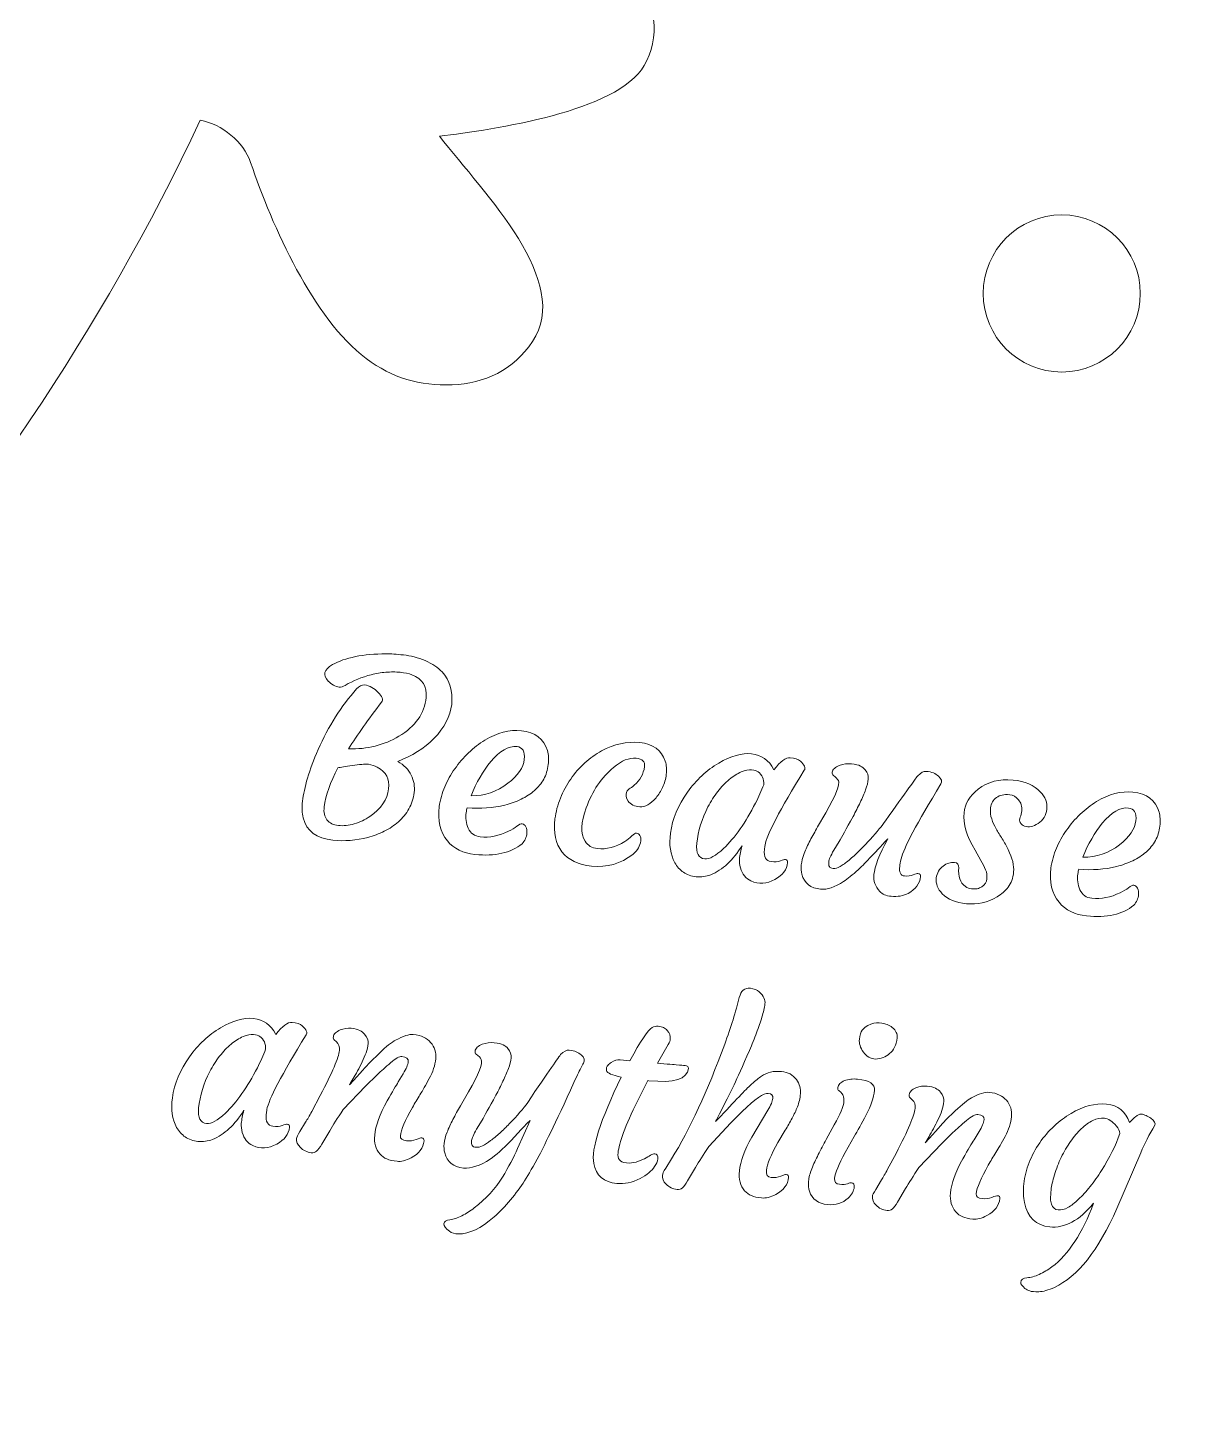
# Model space of a CAD drawing. Header units: inches. Extents: x -160 to 752, y 28 to 782.
# Drawn here: x -26.9 to 57.8, y 352.3 to 451.7 of the extents above; entities that cross this region are included whole.
import ezdxf

# ---------------------------------------------------------------- set-up
doc = ezdxf.new("R2010")
doc.units = ezdxf.units.IN
doc.header["$MEASUREMENT"] = 0
doc.layers.add('_U+0421_U+043B_U+043E_U+0439 1', color=7, linetype='Continuous')

# ---------------------------------------------------------------- blocks, each defined once
blk = doc.blocks.new('block 2')
at = {"layer": '_U+0421_U+043B_U+043E_U+0439 1', "color": 12, "lineweight": 9, "true_color": 0xe30513}
for points, knots in [([(305.09, 27.814), (184.245, 132.086), (55.294, 227.605), (-54.648, 344.614), (-130.379, 432.044), (-160.472, 554.527), (-106.382, 659.789), (-61.653, 746.823), (0.67, 769.936), (55.395, 761.155), (152.473, 745.576), (244.359, 626.028), (305.003, 559.166), (383.274, 640.557), (469.584, 781.891), (597.356, 753.442), (657.303, 740.096), (700.304, 699.787), (723.454, 645.646), (746.596, 591.535), (751.522, 539.494), (735.492, 482.616), (690.017, 321.273), (429.513, 136.472), (305.09, 27.814), (305.09, 27.814), (305.09, 27.814), (305.09, 27.814)], [0, 0, 0, 0, 1, 1, 1, 2, 2, 2, 3, 3, 3, 4, 4, 4, 5, 5, 5, 6, 6, 6, 7, 7, 7, 8, 8, 8, 9, 9, 9, 9]), ([(-74.601, 369.929), (-51.73, 392.098), (-28.858, 414.268), (-14.439, 445.058), (-12.864, 444.768), (-11.312, 443.51), (-10.804, 442.016), (-9.23, 437.381), (-6.3, 430.753), (-2.459, 427.863), (-0.585, 426.454), (1.409, 425.888), (3.743, 425.966), (6.077, 426.045), (8.186, 427.057), (9.54, 429.082), (12.428, 433.399), (6.173, 439.654), (2.832, 443.901), (6.792, 444.41), (15.639, 445.647), (17.609, 449.014), (18.72, 450.912), (18.761, 453.549), (16.184, 456.452), (13.067, 459.965), (8.107, 460.611), (3.786, 459.066), (0.627, 457.791), (-2.673, 456.599), (-6.115, 454.709), (-6.704, 454.386), (-8.795, 453.595), (-10.413, 454.695), (-7.37, 462.475), (-4.973, 470.266), (-3.107, 479.245), (7.315, 529.363), (-2.378, 600), (-9.702, 648.155), (-12.615, 667.307), (-15.06, 683.433), (-17.373, 696.886), (-15.871, 697.444), (-14.098, 697.023), (-12.896, 696), (-9.168, 692.827), (-3.255, 688.637), (1.523, 688.123), (3.854, 687.874), (5.857, 688.41), (7.821, 689.674), (9.785, 690.938), (11.078, 692.887), (11.202, 695.32), (11.469, 700.507), (2.892, 702.672), (-2.153, 704.607), (0.987, 707.073), (7.949, 712.67), (7.915, 716.57), (7.897, 718.769), (6.579, 721.055), (2.88, 722.227), (-1.597, 723.646), (-6.188, 721.659), (-9.107, 718.117), (-11.165, 715.403), (-13.388, 712.689), (-15.375, 709.302), (-15.715, 708.722), (-17.397, 707.016), (-19.35, 707.132), (-22.066, 722.419), (-24.502, 735.037), (-26.938, 747.654)], [0, 0, 0, 0, 1, 1, 1, 2, 2, 2, 3, 3, 3, 4, 4, 4, 5, 5, 5, 6, 6, 6, 7, 7, 7, 8, 8, 8, 9, 9, 9, 10, 10, 10, 11, 11, 11, 12, 12, 12, 13, 13, 13, 14, 14, 14, 15, 15, 15, 16, 16, 16, 17, 17, 17, 18, 18, 18, 19, 19, 19, 20, 20, 20, 21, 21, 21, 22, 22, 22, 23, 23, 23, 24, 24, 24, 25, 25, 25, 25]), ([(-133.176, 526.041), (-108.388, 533.444), (-83.6, 540.847), (-55.475, 535.104), (-54.607, 536.857), (-55.835, 539.063), (-56.236, 539.602), (-58.58, 542.752), (-60.213, 545.858), (-61.908, 548.812), (-64.031, 552.881), (-64.071, 557.883), (-61.019, 561.452), (-58.497, 564.402), (-55.878, 564.723), (-53.846, 563.882), (-50.241, 562.393), (-47.803, 553.798), (-46.756, 549.946), (-43.007, 553.837), (-37.669, 560.89), (-32.996, 558.622), (-30.805, 557.558), (-29.513, 555.608), (-29.116, 553.306), (-28.718, 551.005), (-29.006, 548.952), (-30.144, 546.902), (-32.481, 542.702), (-38.645, 538.891), (-43.021, 536.697), (-44.431, 535.989), (-45.612, 534.196), (-45.684, 532.597), (-43.528, 531.932), (-41.351, 531.185), (-39.153, 530.353), (-4.072, 517.062), (36.62, 481.677), (67.416, 458.647), (98.212, 435.616), (119.112, 424.939), (144.764, 406.584), (170.419, 388.229), (200.826, 362.194), (232.923, 357.148), (265.021, 352.103), (298.808, 368.046), (336.183, 364.286), (362.156, 361.674), (390.05, 349.49), (418.014, 335.275), (417.559, 333.74), (416.157, 332.575), (414.617, 332.229), (409.841, 331.154), (402.94, 328.943), (399.66, 325.429), (398.06, 323.715), (397.286, 321.791), (397.117, 319.463), (396.948, 317.133), (397.731, 314.929), (399.601, 313.368), (403.589, 310.039), (410.47, 315.598), (415.047, 318.47), (415.135, 314.478), (415.428, 305.55), (418.567, 303.235), (420.337, 301.928), (422.955, 301.61), (426.115, 303.864), (429.937, 306.591), (431.105, 311.456), (430.027, 315.916), (429.093, 319.192), (428.258, 322.599), (426.741, 326.222), (426.482, 326.842), (425.918, 329.005), (427.183, 330.498), (436.293, 325.751), (445.601, 320.785), (454.679, 316.031), (470.916, 307.527), (487.227, 299.462), (503.256, 291.591), (502.801, 290.057), (501.399, 288.892), (499.859, 288.545), (495.083, 287.47), (488.182, 285.259), (484.902, 281.746), (483.302, 280.032), (482.528, 278.108), (482.359, 275.779), (482.19, 273.449), (482.973, 271.245), (484.844, 269.684), (488.831, 266.356), (495.712, 271.914), (500.289, 274.786), (500.377, 270.795), (500.67, 261.866), (503.809, 259.551), (505.579, 258.245), (508.197, 257.926), (511.356, 260.181), (515.179, 262.908), (516.347, 267.773), (515.268, 272.233), (514.334, 275.509), (513.5, 278.916), (511.983, 282.539), (511.724, 283.159), (511.298, 285.408), (512.563, 286.901), (532.968, 276.975), (553.263, 267.381), (573.558, 257.788)], [0, 0, 0, 0, 1, 1, 1, 2, 2, 2, 3, 3, 3, 4, 4, 4, 5, 5, 5, 6, 6, 6, 7, 7, 7, 8, 8, 8, 9, 9, 9, 10, 10, 10, 11, 11, 11, 12, 12, 12, 13, 13, 13, 14, 14, 14, 15, 15, 15, 16, 16, 16, 17, 17, 17, 18, 18, 18, 19, 19, 19, 20, 20, 20, 21, 21, 21, 22, 22, 22, 23, 23, 23, 24, 24, 24, 25, 25, 25, 26, 26, 26, 27, 27, 27, 28, 28, 28, 29, 29, 29, 30, 30, 30, 31, 31, 31, 32, 32, 32, 33, 33, 33, 34, 34, 34, 35, 35, 35, 36, 36, 36, 37, 37, 37, 38, 38, 38, 39, 39, 39, 40, 40, 40, 40]), ([(47.746, 438.23), (50.878, 438.23), (53.416, 435.692), (53.416, 432.561), (53.416, 429.43), (50.878, 426.892), (47.746, 426.892), (44.615, 426.892), (42.077, 429.43), (42.077, 432.561), (42.077, 435.692), (44.615, 438.23), (47.746, 438.23), (47.746, 438.23), (47.746, 438.23), (47.746, 438.23)], [0, 0, 0, 0, 1, 1, 1, 2, 2, 2, 3, 3, 3, 4, 4, 4, 5, 5, 5, 5])]:
    blk.add_open_spline(points, degree=3, knots=knots, dxfattribs=at)
at = {"layer": '_U+0421_U+043B_U+043E_U+0439 1', "lineweight": 0}
for points, knots in [([(-7.01, 394.726), (-7.1, 395.065), (-7.117, 395.466), (-7.059, 395.932), (-7, 396.396), (-6.877, 396.95), (-6.692, 397.594), (-6.507, 398.235), (-6.253, 398.921), (-5.932, 399.646), (-5.188, 401.327), (-4.26, 402.788), (-3.149, 404.023), (-2.958, 404.234), (-2.77, 404.33), (-2.584, 404.312), (-2.398, 404.293), (-2.223, 404.233), (-2.051, 404.134), (-1.882, 404.035), (-1.736, 403.924), (-1.613, 403.796), (-1.299, 403.483), (-1.211, 403.241), (-1.345, 403.079), (-2.306, 401.837), (-3.1, 400.712), (-3.734, 399.701), (-2.397, 399.661), (-1.183, 399.963), (-0.095, 400.61), (1.093, 401.314), (1.747, 402.248), (1.865, 403.414), (1.943, 404.202), (1.601, 404.746), (0.838, 405.043), (0.604, 405.13), (0.323, 405.191), (-0.009, 405.225), (-0.339, 405.258), (-0.685, 405.259), (-1.045, 405.226), (-1.409, 405.196), (-1.757, 405.137), (-2.097, 405.053), (-2.773, 404.878), (-3.398, 404.621), (-3.974, 404.281), (-4.138, 404.186), (-4.284, 404.146), (-4.413, 404.159), (-4.542, 404.172), (-4.679, 404.219), (-4.826, 404.301), (-4.972, 404.385), (-5.095, 404.482), (-5.205, 404.593), (-5.622, 405.025), (-5.516, 405.42), (-4.89, 405.775), (-3.981, 406.289), (-2.69, 406.548), (-1.015, 406.558), (-0.703, 406.557), (-0.284, 406.53), (0.231, 406.478), (0.75, 406.426), (1.271, 406.286), (1.797, 406.064), (2.319, 405.839), (2.731, 405.567), (3.032, 405.246), (3.581, 404.649), (3.805, 403.87), (3.709, 402.908), (3.621, 402.042), (3.194, 401.222), (2.427, 400.448), (1.722, 399.732), (0.849, 399.181), (-0.189, 398.794), (0.263, 398.537), (0.59, 398.204), (0.789, 397.803), (0.988, 397.404), (1.061, 396.985), (1.005, 396.549), (0.95, 396.115), (0.823, 395.723), (0.624, 395.373), (0.429, 395.024), (0.177, 394.712), (-0.123, 394.446), (-0.426, 394.176), (-0.769, 393.948), (-1.152, 393.759), (-1.534, 393.57), (-1.931, 393.423), (-2.343, 393.315), (-3.19, 393.095), (-4.029, 393.025), (-4.865, 393.108), (-6.044, 393.227), (-6.759, 393.765), (-7.01, 394.726), (-7.01, 394.726), (-7.01, 394.726), (-7.01, 394.726)], [0, 0, 0, 0, 1, 1, 1, 2, 2, 2, 3, 3, 3, 4, 4, 4, 5, 5, 5, 6, 6, 6, 7, 7, 7, 8, 8, 8, 9, 9, 9, 10, 10, 10, 11, 11, 11, 12, 12, 12, 13, 13, 13, 14, 14, 14, 15, 15, 15, 16, 16, 16, 17, 17, 17, 18, 18, 18, 19, 19, 19, 20, 20, 20, 21, 21, 21, 22, 22, 22, 23, 23, 23, 24, 24, 24, 25, 25, 25, 26, 26, 26, 27, 27, 27, 28, 28, 28, 29, 29, 29, 30, 30, 30, 31, 31, 31, 32, 32, 32, 33, 33, 33, 34, 34, 34, 35, 35, 35, 36, 36, 36, 36]), ([(2.81, 395.529), (2.885, 396.036), (3.018, 396.516), (3.212, 396.966), (3.406, 397.416), (3.646, 397.849), (3.935, 398.259), (4.228, 398.672), (4.557, 399.056), (4.925, 399.41), (5.294, 399.766), (5.689, 400.072), (6.104, 400.327), (7.004, 400.87), (7.88, 401.096), (8.738, 401.01), (9.739, 400.91), (10.363, 400.432), (10.616, 399.571), (10.704, 399.278), (10.725, 398.943), (10.68, 398.56), (10.636, 398.176), (10.528, 397.83), (10.355, 397.517), (10.181, 397.208), (9.957, 396.931), (9.681, 396.689), (9.406, 396.447), (9.088, 396.24), (8.722, 396.062), (8.359, 395.886), (7.97, 395.747), (7.551, 395.641), (6.688, 395.43), (5.785, 395.367), (4.834, 395.45), (4.802, 395.372), (4.774, 395.25), (4.752, 395.086), (4.733, 394.924), (4.729, 394.74), (4.751, 394.532), (4.773, 394.327), (4.824, 394.14), (4.906, 393.971), (5.084, 393.599), (5.369, 393.392), (5.768, 393.352), (6.448, 393.283), (7.128, 393.418), (7.812, 393.752), (8.054, 393.861), (8.253, 393.983), (8.412, 394.113), (8.57, 394.242), (8.703, 394.302), (8.808, 394.291), (8.913, 394.28), (8.999, 394.208), (9.065, 394.074), (9.13, 393.941), (9.157, 393.793), (9.142, 393.634), (9.11, 393.325), (8.993, 393.064), (8.797, 392.854), (7.985, 392.191), (6.848, 391.933), (5.392, 392.079), (4.531, 392.165), (3.865, 392.492), (3.398, 393.06), (2.869, 393.703), (2.676, 394.528), (2.81, 395.529), (2.81, 395.529), (2.81, 395.529), (2.81, 395.529)], [0, 0, 0, 0, 1, 1, 1, 2, 2, 2, 3, 3, 3, 4, 4, 4, 5, 5, 5, 6, 6, 6, 7, 7, 7, 8, 8, 8, 9, 9, 9, 10, 10, 10, 11, 11, 11, 12, 12, 12, 13, 13, 13, 14, 14, 14, 15, 15, 15, 16, 16, 16, 17, 17, 17, 18, 18, 18, 19, 19, 19, 20, 20, 20, 21, 21, 21, 22, 22, 22, 23, 23, 23, 24, 24, 24, 25, 25, 25, 26, 26, 26, 26]), ([(11.166, 394.648), (11.229, 395.156), (11.36, 395.654), (11.562, 396.146), (11.763, 396.638), (12.008, 397.097), (12.302, 397.522), (12.596, 397.947), (12.935, 398.333), (13.315, 398.68), (13.694, 399.026), (14.101, 399.315), (14.531, 399.551), (15.435, 400.047), (16.35, 400.246), (17.28, 400.153), (18.239, 400.056), (18.854, 399.607), (19.125, 398.805), (19.22, 398.52), (19.246, 398.202), (19.202, 397.853), (19.158, 397.506), (19.069, 397.194), (18.932, 396.914), (18.798, 396.633), (18.64, 396.389), (18.461, 396.177), (18.05, 395.698), (17.664, 395.476), (17.302, 395.512), (16.9, 395.552), (16.611, 395.693), (16.439, 395.935), (16.291, 396.146), (16.259, 396.377), (16.35, 396.628), (16.377, 396.701), (16.434, 396.765), (16.528, 396.819), (16.623, 396.87), (16.744, 396.958), (16.893, 397.079), (17.313, 397.44), (17.557, 397.884), (17.63, 398.416), (17.678, 398.777), (17.474, 398.98), (17.016, 399.026), (16.524, 399.075), (15.981, 398.854), (15.389, 398.356), (14.523, 397.632), (13.866, 396.663), (13.419, 395.442), (13.028, 394.379), (13.002, 393.579), (13.339, 393.037), (13.536, 392.72), (13.831, 392.542), (14.223, 392.503), (14.886, 392.436), (15.548, 392.606), (16.209, 393.015), (16.41, 393.143), (16.577, 393.275), (16.71, 393.416), (16.842, 393.557), (16.96, 393.621), (17.059, 393.611), (17.159, 393.601), (17.238, 393.545), (17.294, 393.442), (17.353, 393.339), (17.373, 393.21), (17.358, 393.057), (17.323, 392.712), (17.134, 392.389), (16.791, 392.088), (15.918, 391.406), (14.924, 391.122), (13.805, 391.234), (12.848, 391.33), (12.139, 391.677), (11.672, 392.272), (11.211, 392.863), (11.042, 393.655), (11.166, 394.648), (11.166, 394.648), (11.166, 394.648), (11.166, 394.648)], [0, 0, 0, 0, 1, 1, 1, 2, 2, 2, 3, 3, 3, 4, 4, 4, 5, 5, 5, 6, 6, 6, 7, 7, 7, 8, 8, 8, 9, 9, 9, 10, 10, 10, 11, 11, 11, 12, 12, 12, 13, 13, 13, 14, 14, 14, 15, 15, 15, 16, 16, 16, 17, 17, 17, 18, 18, 18, 19, 19, 19, 20, 20, 20, 21, 21, 21, 22, 22, 22, 23, 23, 23, 24, 24, 24, 25, 25, 25, 26, 26, 26, 27, 27, 27, 28, 28, 28, 29, 29, 29, 30, 30, 30, 30]), ([(8.426, 399.864), (7.811, 399.926), (7.179, 399.562), (6.524, 398.777), (5.972, 398.1), (5.499, 397.276), (5.108, 396.31), (6.096, 396.313), (6.982, 396.612), (7.769, 397.214), (8.495, 397.78), (8.886, 398.352), (8.944, 398.934), (9.002, 399.512), (8.83, 399.823), (8.426, 399.864), (8.426, 399.864), (8.426, 399.864), (8.426, 399.864)], [0, 0, 0, 0, 1, 1, 1, 2, 2, 2, 3, 3, 3, 4, 4, 4, 5, 5, 5, 6, 6, 6, 6]), ([(26.281, 392.428), (26.227, 391.891), (26.389, 391.603), (26.769, 391.564), (27.034, 391.538), (27.256, 391.555), (27.435, 391.622), (27.618, 391.685), (27.739, 391.715), (27.795, 391.71), (27.918, 391.697), (27.974, 391.625), (27.962, 391.496), (27.911, 390.992), (27.604, 390.587), (27.04, 390.278), (26.444, 389.953), (25.868, 389.917), (25.309, 390.167), (24.942, 390.34), (24.689, 390.659), (24.551, 391.121), (24.487, 391.357), (24.464, 391.572), (24.482, 391.757), (24.513, 392.063), (24.575, 392.381), (24.669, 392.714), (24.012, 391.657), (23.257, 390.957), (22.409, 390.618), (22.069, 390.486), (21.719, 390.44), (21.355, 390.476), (20.993, 390.512), (20.686, 390.619), (20.434, 390.793), (20.182, 390.969), (19.978, 391.199), (19.816, 391.481), (19.491, 392.071), (19.389, 392.778), (19.505, 393.605), (19.645, 394.644), (20.057, 395.635), (20.736, 396.578), (21.364, 397.46), (22.112, 398.157), (22.986, 398.666), (23.859, 399.189), (24.651, 399.413), (25.358, 399.342), (26.069, 399.27), (26.605, 398.889), (26.975, 398.195), (27.442, 398.806), (27.834, 399.093), (28.143, 399.062), (28.476, 399.029), (28.722, 398.944), (28.88, 398.804), (29.18, 398.537), (29.273, 398.319), (29.16, 398.155), (27.389, 395.293), (26.446, 393.495), (26.33, 392.762), (26.31, 392.658), (26.293, 392.545), (26.281, 392.428), (26.281, 392.428), (26.281, 392.428), (26.281, 392.428)], [0, 0, 0, 0, 1, 1, 1, 2, 2, 2, 3, 3, 3, 4, 4, 4, 5, 5, 5, 6, 6, 6, 7, 7, 7, 8, 8, 8, 9, 9, 9, 10, 10, 10, 11, 11, 11, 12, 12, 12, 13, 13, 13, 14, 14, 14, 15, 15, 15, 16, 16, 16, 17, 17, 17, 18, 18, 18, 19, 19, 19, 20, 20, 20, 21, 21, 21, 22, 22, 22, 23, 23, 23, 24, 24, 24, 24]), ([(-4.501, 398.34), (-5.055, 397.278), (-5.388, 396.34), (-5.492, 395.521), (-5.544, 395.123), (-5.479, 394.808), (-5.291, 394.574), (-5.105, 394.341), (-4.831, 394.204), (-4.468, 394.168), (-4.106, 394.131), (-3.724, 394.172), (-3.32, 394.292), (-2.918, 394.412), (-2.543, 394.589), (-2.192, 394.826), (-1.392, 395.372), (-0.942, 396.036), (-0.839, 396.819), (-0.749, 397.53), (-1.024, 398.048), (-1.661, 398.373), (-1.85, 398.47), (-2.059, 398.54), (-2.284, 398.587), (-2.561, 398.602), (-2.954, 398.572), (-3.462, 398.493), (-3.97, 398.414), (-4.317, 398.364), (-4.501, 398.34), (-4.501, 398.34), (-4.501, 398.34), (-4.501, 398.34)], [0, 0, 0, 0, 1, 1, 1, 2, 2, 2, 3, 3, 3, 4, 4, 4, 5, 5, 5, 6, 6, 6, 7, 7, 7, 8, 8, 8, 9, 9, 9, 10, 10, 10, 11, 11, 11, 11]), ([(21.403, 392.884), (21.333, 392.18), (21.523, 391.806), (21.972, 391.761), (22.317, 391.727), (22.772, 391.978), (23.334, 392.512), (24.158, 393.298), (24.928, 394.393), (25.641, 395.792), (25.87, 396.232), (26.068, 396.673), (26.237, 397.116), (26.253, 397.517), (26.114, 397.828), (25.825, 398.044), (25.726, 398.121), (25.571, 398.167), (25.363, 398.188), (25.157, 398.208), (24.906, 398.158), (24.612, 398.033), (24.318, 397.908), (24.027, 397.728), (23.741, 397.491), (23.453, 397.253), (23.179, 396.966), (22.918, 396.629), (22.657, 396.291), (22.42, 395.922), (22.207, 395.516), (21.76, 394.65), (21.493, 393.774), (21.403, 392.884), (21.403, 392.884), (21.403, 392.884), (21.403, 392.884)], [0, 0, 0, 0, 1, 1, 1, 2, 2, 2, 3, 3, 3, 4, 4, 4, 5, 5, 5, 6, 6, 6, 7, 7, 7, 8, 8, 8, 9, 9, 9, 10, 10, 10, 11, 11, 11, 12, 12, 12, 12]), ([(37.37, 390.703), (37.505, 390.689), (37.568, 390.616), (37.554, 390.482), (37.503, 389.972), (37.208, 389.569), (36.67, 389.274), (36.309, 389.087), (35.899, 389.016), (35.44, 389.062), (35.065, 389.1), (34.79, 389.215), (34.607, 389.412), (34.281, 389.763), (34.143, 390.167), (34.189, 390.622), (34.248, 391.204), (34.58, 392.067), (35.184, 393.211), (34.16, 392.085), (33.447, 391.339), (33.044, 390.974), (32.64, 390.608), (32.292, 390.329), (32.003, 390.133), (31.368, 389.713), (30.812, 389.527), (30.339, 389.574), (29.614, 389.647), (29.162, 390.007), (28.985, 390.658), (28.933, 390.86), (28.922, 391.082), (28.947, 391.33), (28.972, 391.579), (29.042, 391.854), (29.157, 392.154), (29.271, 392.452), (29.415, 392.761), (29.583, 393.083), (29.751, 393.402), (29.932, 393.729), (30.127, 394.064), (30.127, 394.064), (30.706, 395.072), (30.706, 395.072), (31.451, 396.363), (31.756, 397.143), (31.622, 397.411), (31.565, 397.529), (31.444, 397.653), (31.26, 397.783), (31.195, 397.832), (31.166, 397.905), (31.177, 398.009), (31.187, 398.112), (31.239, 398.206), (31.335, 398.291), (31.429, 398.375), (31.548, 398.445), (31.69, 398.503), (31.988, 398.609), (32.283, 398.647), (32.57, 398.618), (32.855, 398.589), (33.071, 398.537), (33.214, 398.462), (33.358, 398.384), (33.47, 398.294), (33.557, 398.192), (33.729, 397.977), (33.804, 397.755), (33.78, 397.521), (33.757, 397.288), (33.694, 397.027), (33.587, 396.748), (33.483, 396.464), (33.353, 396.159), (33.196, 395.833), (33.038, 395.507), (32.868, 395.166), (32.685, 394.819), (32.185, 393.912), (31.85, 393.313), (31.678, 393.021), (31.678, 393.021), (31.287, 392.379), (31.287, 392.379), (31.063, 391.993), (30.945, 391.717), (30.929, 391.556), (30.912, 391.391), (30.928, 391.271), (30.972, 391.2), (31.018, 391.126), (31.111, 391.083), (31.249, 391.069), (31.387, 391.056), (31.553, 391.105), (31.745, 391.216), (31.941, 391.327), (32.156, 391.478), (32.396, 391.672), (32.634, 391.869), (32.884, 392.095), (33.146, 392.356), (33.409, 392.617), (33.666, 392.888), (33.921, 393.169), (34.419, 393.724), (34.791, 394.171), (35.031, 394.513), (36.493, 396.583), (37.269, 397.664), (37.361, 397.755), (37.575, 397.988), (37.78, 398.095), (37.974, 398.075), (38.169, 398.055), (38.341, 398.017), (38.48, 397.958), (38.623, 397.901), (38.743, 397.825), (38.839, 397.731), (39.067, 397.526), (39.129, 397.335), (39.021, 397.165), (37.295, 394.328), (36.337, 392.532), (36.149, 391.776), (36.093, 391.515), (36.059, 391.334), (36.049, 391.235), (36.005, 390.792), (36.117, 390.553), (36.387, 390.526), (36.638, 390.501), (36.85, 390.528), (37.024, 390.601), (37.198, 390.675), (37.313, 390.709), (37.37, 390.703), (37.37, 390.703), (37.37, 390.703), (37.37, 390.703)], [0, 0, 0, 0, 1, 1, 1, 2, 2, 2, 3, 3, 3, 4, 4, 4, 5, 5, 5, 6, 6, 6, 7, 7, 7, 8, 8, 8, 9, 9, 9, 10, 10, 10, 11, 11, 11, 12, 12, 12, 13, 13, 13, 14, 14, 14, 15, 15, 15, 16, 16, 16, 17, 17, 17, 18, 18, 18, 19, 19, 19, 20, 20, 20, 21, 21, 21, 22, 22, 22, 23, 23, 23, 24, 24, 24, 25, 25, 25, 26, 26, 26, 27, 27, 27, 28, 28, 28, 29, 29, 29, 30, 30, 30, 31, 31, 31, 32, 32, 32, 33, 33, 33, 34, 34, 34, 35, 35, 35, 36, 36, 36, 37, 37, 37, 38, 38, 38, 39, 39, 39, 40, 40, 40, 41, 41, 41, 42, 42, 42, 43, 43, 43, 44, 44, 44, 45, 45, 45, 46, 46, 46, 47, 47, 47, 48, 48, 48, 48]), ([(38.686, 390.386), (38.704, 390.566), (38.763, 390.73), (38.856, 390.878), (38.95, 391.026), (39.061, 391.145), (39.189, 391.241), (39.458, 391.444), (39.727, 391.532), (39.997, 391.505), (40.231, 391.482), (40.336, 391.35), (40.312, 391.11), (40.25, 390.499), (40.409, 390.056), (40.789, 389.775), (40.928, 389.674), (41.076, 389.613), (41.235, 389.597), (41.39, 389.582), (41.527, 389.586), (41.641, 389.608), (41.756, 389.633), (41.867, 389.679), (41.967, 389.745), (42.194, 389.895), (42.319, 390.085), (42.343, 390.319), (42.366, 390.553), (42.337, 390.773), (42.251, 390.982), (42.163, 391.187), (42.052, 391.407), (41.918, 391.639), (41.918, 391.639), (41.488, 392.394), (41.488, 392.394), (40.878, 393.4), (40.614, 394.298), (40.693, 395.089), (40.759, 395.743), (41.097, 396.311), (41.705, 396.786), (42.398, 397.328), (43.241, 397.546), (44.23, 397.447), (45.096, 397.36), (45.752, 397.08), (46.195, 396.602), (46.559, 396.217), (46.717, 395.802), (46.672, 395.358), (46.626, 394.896), (46.412, 394.545), (46.034, 394.305), (45.694, 394.091), (45.367, 394.03), (45.059, 394.127), (44.921, 394.171), (44.821, 394.254), (44.754, 394.376), (44.691, 394.497), (44.688, 394.628), (44.751, 394.77), (44.811, 394.912), (44.85, 395.063), (44.866, 395.219), (44.882, 395.377), (44.867, 395.527), (44.824, 395.668), (44.777, 395.809), (44.711, 395.93), (44.62, 396.033), (44.433, 396.249), (44.23, 396.366), (44.003, 396.389), (43.778, 396.412), (43.589, 396.403), (43.437, 396.37), (43.289, 396.334), (43.152, 396.275), (43.033, 396.192), (42.78, 396.006), (42.64, 395.757), (42.61, 395.451), (42.578, 395.142), (42.606, 394.873), (42.689, 394.641), (42.771, 394.408), (42.881, 394.17), (43.011, 393.933), (43.145, 393.696), (43.29, 393.454), (43.45, 393.205), (43.607, 392.959), (43.75, 392.703), (43.878, 392.435), (44.187, 391.808), (44.319, 391.271), (44.273, 390.821), (44.228, 390.375), (44.097, 390.009), (43.881, 389.725), (43.663, 389.444), (43.394, 389.208), (43.075, 389.022), (42.389, 388.612), (41.649, 388.448), (40.861, 388.527), (40.105, 388.603), (39.524, 388.843), (39.123, 389.249), (38.791, 389.591), (38.644, 389.97), (38.686, 390.386), (38.686, 390.386), (38.686, 390.386), (38.686, 390.386)], [0, 0, 0, 0, 1, 1, 1, 2, 2, 2, 3, 3, 3, 4, 4, 4, 5, 5, 5, 6, 6, 6, 7, 7, 7, 8, 8, 8, 9, 9, 9, 10, 10, 10, 11, 11, 11, 12, 12, 12, 13, 13, 13, 14, 14, 14, 15, 15, 15, 16, 16, 16, 17, 17, 17, 18, 18, 18, 19, 19, 19, 20, 20, 20, 21, 21, 21, 22, 22, 22, 23, 23, 23, 24, 24, 24, 25, 25, 25, 26, 26, 26, 27, 27, 27, 28, 28, 28, 29, 29, 29, 30, 30, 30, 31, 31, 31, 32, 32, 32, 33, 33, 33, 34, 34, 34, 35, 35, 35, 36, 36, 36, 37, 37, 37, 38, 38, 38, 39, 39, 39, 39]), ([(46.962, 391.096), (47.037, 391.604), (47.17, 392.084), (47.364, 392.533), (47.557, 392.983), (47.797, 393.416), (48.087, 393.826), (48.379, 394.239), (48.709, 394.624), (49.077, 394.977), (49.446, 395.334), (49.84, 395.64), (50.256, 395.894), (51.155, 396.437), (52.032, 396.664), (52.889, 396.578), (53.89, 396.477), (54.514, 396), (54.767, 395.139), (54.856, 394.845), (54.877, 394.51), (54.832, 394.127), (54.788, 393.744), (54.68, 393.397), (54.507, 393.085), (54.333, 392.775), (54.108, 392.498), (53.833, 392.256), (53.557, 392.015), (53.24, 391.807), (52.874, 391.629), (52.511, 391.453), (52.122, 391.314), (51.702, 391.208), (50.84, 390.997), (49.936, 390.934), (48.986, 391.017), (48.953, 390.939), (48.926, 390.817), (48.904, 390.653), (48.884, 390.492), (48.881, 390.307), (48.902, 390.099), (48.924, 389.894), (48.975, 389.707), (49.057, 389.539), (49.235, 389.166), (49.521, 388.959), (49.919, 388.919), (50.6, 388.851), (51.279, 388.985), (51.964, 389.32), (52.205, 389.429), (52.405, 389.551), (52.563, 389.68), (52.722, 389.809), (52.854, 389.869), (52.959, 389.858), (53.064, 389.848), (53.151, 389.775), (53.217, 389.642), (53.282, 389.508), (53.309, 389.36), (53.293, 389.201), (53.262, 388.892), (53.145, 388.632), (52.948, 388.421), (52.137, 387.758), (51, 387.5), (49.543, 387.646), (48.682, 387.733), (48.016, 388.06), (47.55, 388.627), (47.02, 389.271), (46.828, 390.095), (46.962, 391.096), (46.962, 391.096), (46.962, 391.096), (46.962, 391.096)], [0, 0, 0, 0, 1, 1, 1, 2, 2, 2, 3, 3, 3, 4, 4, 4, 5, 5, 5, 6, 6, 6, 7, 7, 7, 8, 8, 8, 9, 9, 9, 10, 10, 10, 11, 11, 11, 12, 12, 12, 13, 13, 13, 14, 14, 14, 15, 15, 15, 16, 16, 16, 17, 17, 17, 18, 18, 18, 19, 19, 19, 20, 20, 20, 21, 21, 21, 22, 22, 22, 23, 23, 23, 24, 24, 24, 25, 25, 25, 26, 26, 26, 26]), ([(52.577, 395.431), (51.963, 395.493), (51.33, 395.13), (50.676, 394.344), (50.123, 393.667), (49.65, 392.843), (49.26, 391.877), (50.247, 391.881), (51.134, 392.179), (51.921, 392.781), (52.647, 393.347), (53.037, 393.92), (53.096, 394.501), (53.154, 395.08), (52.982, 395.391), (52.577, 395.431), (52.577, 395.431), (52.577, 395.431), (52.577, 395.431)], [0, 0, 0, 0, 1, 1, 1, 2, 2, 2, 3, 3, 3, 4, 4, 4, 5, 5, 5, 6, 6, 6, 6]), ([(26.564, 374.839), (26.243, 374.871), (25.615, 374.438), (24.686, 373.535), (24.686, 373.535), (23.868, 372.715), (23.868, 372.715), (23.868, 372.715), (22.278, 371.019), (22.278, 371.019), (21.874, 370.409), (21.554, 369.902), (21.319, 369.492), (21.319, 369.492), (20.74, 368.521), (20.74, 368.521), (20.592, 368.281), (20.469, 368.115), (20.366, 368.023), (20.265, 367.93), (20.138, 367.891), (19.982, 367.907), (19.829, 367.922), (19.682, 367.964), (19.544, 368.035), (19.406, 368.104), (19.29, 368.188), (19.19, 368.286), (18.987, 368.497), (18.897, 368.712), (18.92, 368.934), (18.929, 369.024), (19.009, 369.188), (19.158, 369.434), (19.158, 369.434), (19.58, 370.112), (19.58, 370.112), (20.9, 372.256), (22.179, 375.013), (23.416, 378.383), (23.871, 379.627), (24.223, 380.751), (24.472, 381.752), (24.588, 382.237), (24.852, 382.462), (25.268, 382.42), (25.536, 382.393), (25.754, 382.305), (25.915, 382.158), (26.228, 381.873), (26.366, 381.586), (26.325, 381.3), (26.285, 381.016), (26.213, 380.697), (26.106, 380.347), (26.001, 379.997), (25.869, 379.62), (25.716, 379.211), (25.562, 378.803), (25.393, 378.375), (25.205, 377.928), (24.704, 376.791), (24.331, 375.969), (24.089, 375.466), (23.359, 373.95), (22.913, 373.065), (22.751, 372.809), (22.848, 372.905), (22.977, 373.038), (23.136, 373.203), (24.343, 374.496), (25.084, 375.266), (25.362, 375.514), (25.642, 375.758), (25.879, 375.946), (26.067, 376.076), (26.469, 376.363), (26.952, 376.474), (27.521, 376.417), (27.983, 376.371), (28.339, 376.181), (28.59, 375.841), (28.824, 375.515), (28.923, 375.175), (28.887, 374.821), (28.851, 374.467), (28.781, 374.153), (28.671, 373.877), (28.565, 373.6), (28.433, 373.322), (28.281, 373.041), (28.13, 372.762), (27.964, 372.473), (27.786, 372.179), (27.786, 372.179), (27.256, 371.3), (27.256, 371.3), (26.752, 370.409), (26.479, 369.74), (26.433, 369.291), (26.402, 368.973), (26.514, 368.801), (26.773, 368.775), (27.018, 368.751), (27.245, 368.782), (27.46, 368.867), (27.671, 368.951), (27.808, 368.992), (27.866, 368.986), (27.988, 368.974), (28.045, 368.905), (28.033, 368.782), (27.981, 368.263), (27.673, 367.852), (27.109, 367.554), (26.723, 367.351), (26.382, 367.264), (26.082, 367.294), (25.782, 367.324), (25.539, 367.379), (25.348, 367.462), (25.159, 367.541), (24.995, 367.661), (24.857, 367.817), (24.543, 368.166), (24.416, 368.649), (24.478, 369.263), (24.545, 369.925), (24.847, 370.734), (25.379, 371.691), (25.379, 371.691), (26.529, 373.617), (26.529, 373.617), (26.749, 373.973), (26.868, 374.261), (26.89, 374.477), (26.912, 374.692), (26.804, 374.815), (26.564, 374.839), (26.564, 374.839), (26.564, 374.839), (26.564, 374.839)], [0, 0, 0, 0, 1, 1, 1, 2, 2, 2, 3, 3, 3, 4, 4, 4, 5, 5, 5, 6, 6, 6, 7, 7, 7, 8, 8, 8, 9, 9, 9, 10, 10, 10, 11, 11, 11, 12, 12, 12, 13, 13, 13, 14, 14, 14, 15, 15, 15, 16, 16, 16, 17, 17, 17, 18, 18, 18, 19, 19, 19, 20, 20, 20, 21, 21, 21, 22, 22, 22, 23, 23, 23, 24, 24, 24, 25, 25, 25, 26, 26, 26, 27, 27, 27, 28, 28, 28, 29, 29, 29, 30, 30, 30, 31, 31, 31, 32, 32, 32, 33, 33, 33, 34, 34, 34, 35, 35, 35, 36, 36, 36, 37, 37, 37, 38, 38, 38, 39, 39, 39, 40, 40, 40, 41, 41, 41, 42, 42, 42, 43, 43, 43, 44, 44, 44, 45, 45, 45, 46, 46, 46, 47, 47, 47, 47]), ([(-9.677, 373.331), (-9.731, 372.794), (-9.569, 372.505), (-9.189, 372.467), (-8.925, 372.441), (-8.702, 372.458), (-8.523, 372.525), (-8.341, 372.588), (-8.22, 372.618), (-8.163, 372.613), (-8.04, 372.6), (-7.984, 372.528), (-7.997, 372.399), (-8.047, 371.895), (-8.354, 371.49), (-8.918, 371.181), (-9.513, 370.856), (-10.09, 370.82), (-10.649, 371.07), (-11.016, 371.243), (-11.269, 371.562), (-11.407, 372.024), (-11.471, 372.26), (-11.495, 372.475), (-11.476, 372.66), (-11.446, 372.966), (-11.383, 373.284), (-11.29, 373.617), (-11.947, 372.559), (-12.701, 371.86), (-13.549, 371.521), (-13.89, 371.389), (-14.24, 371.343), (-14.602, 371.379), (-14.965, 371.415), (-15.272, 371.522), (-15.524, 371.695), (-15.776, 371.872), (-15.98, 372.101), (-16.143, 372.384), (-16.468, 372.974), (-16.569, 373.681), (-16.453, 374.508), (-16.312, 375.547), (-15.901, 376.538), (-15.222, 377.481), (-14.594, 378.363), (-13.847, 379.06), (-12.971, 379.568), (-12.099, 380.092), (-11.307, 380.316), (-10.6, 380.245), (-9.889, 380.173), (-9.353, 379.792), (-8.983, 379.098), (-8.517, 379.708), (-8.124, 379.996), (-7.815, 379.965), (-7.483, 379.932), (-7.237, 379.847), (-7.078, 379.707), (-6.778, 379.44), (-6.685, 379.222), (-6.798, 379.057), (-8.57, 376.195), (-9.513, 374.398), (-9.629, 373.665), (-9.648, 373.561), (-9.666, 373.448), (-9.677, 373.331), (-9.677, 373.331), (-9.677, 373.331), (-9.677, 373.331)], [0, 0, 0, 0, 1, 1, 1, 2, 2, 2, 3, 3, 3, 4, 4, 4, 5, 5, 5, 6, 6, 6, 7, 7, 7, 8, 8, 8, 9, 9, 9, 10, 10, 10, 11, 11, 11, 12, 12, 12, 13, 13, 13, 14, 14, 14, 15, 15, 15, 16, 16, 16, 17, 17, 17, 18, 18, 18, 19, 19, 19, 20, 20, 20, 21, 21, 21, 22, 22, 22, 23, 23, 23, 24, 24, 24, 24]), ([(-14.554, 373.787), (-14.625, 373.082), (-14.435, 372.709), (-13.986, 372.664), (-13.641, 372.63), (-13.186, 372.881), (-12.624, 373.415), (-11.8, 374.201), (-11.03, 375.295), (-10.318, 376.695), (-10.089, 377.135), (-9.89, 377.576), (-9.721, 378.019), (-9.705, 378.42), (-9.843, 378.731), (-10.134, 378.947), (-10.232, 379.024), (-10.388, 379.07), (-10.595, 379.091), (-10.802, 379.111), (-11.052, 379.061), (-11.346, 378.936), (-11.64, 378.811), (-11.931, 378.631), (-12.218, 378.394), (-12.505, 378.156), (-12.779, 377.869), (-13.04, 377.531), (-13.3, 377.194), (-13.538, 376.825), (-13.751, 376.419), (-14.199, 375.553), (-14.465, 374.677), (-14.554, 373.787), (-14.554, 373.787), (-14.554, 373.787), (-14.554, 373.787)], [0, 0, 0, 0, 1, 1, 1, 2, 2, 2, 3, 3, 3, 4, 4, 4, 5, 5, 5, 6, 6, 6, 7, 7, 7, 8, 8, 8, 9, 9, 9, 10, 10, 10, 11, 11, 11, 12, 12, 12, 12]), ([(0.123, 377.494), (-0.056, 377.512), (-0.332, 377.361), (-0.703, 377.047), (-1.07, 376.733), (-1.393, 376.444), (-1.668, 376.181), (-1.668, 376.181), (-2.504, 375.363), (-2.504, 375.363), (-2.504, 375.363), (-4.127, 373.67), (-4.127, 373.67), (-4.531, 373.059), (-4.851, 372.552), (-5.089, 372.143), (-5.089, 372.143), (-5.664, 371.172), (-5.664, 371.172), (-5.812, 370.932), (-5.938, 370.766), (-6.039, 370.674), (-6.138, 370.58), (-6.267, 370.542), (-6.423, 370.558), (-6.578, 370.573), (-6.723, 370.615), (-6.861, 370.686), (-6.999, 370.755), (-7.118, 370.839), (-7.214, 370.937), (-7.417, 371.148), (-7.507, 371.363), (-7.485, 371.585), (-7.476, 371.675), (-7.396, 371.839), (-7.241, 372.084), (-7.241, 372.084), (-6.834, 372.764), (-6.834, 372.764), (-6.708, 372.963), (-6.558, 373.221), (-6.384, 373.533), (-6.384, 373.533), (-5.772, 374.686), (-5.772, 374.686), (-4.908, 376.346), (-4.45, 377.426), (-4.399, 377.929), (-4.372, 378.199), (-4.442, 378.406), (-4.602, 378.552), (-4.602, 378.552), (-4.767, 378.693), (-4.767, 378.693), (-4.823, 378.741), (-4.843, 378.813), (-4.832, 378.918), (-4.822, 379.019), (-4.773, 379.115), (-4.686, 379.2), (-4.596, 379.284), (-4.485, 379.355), (-4.349, 379.414), (-4.072, 379.523), (-3.799, 379.562), (-3.535, 379.535), (-3.268, 379.508), (-3.065, 379.458), (-2.923, 379.386), (-2.783, 379.311), (-2.667, 379.221), (-2.578, 379.112), (-2.383, 378.887), (-2.297, 378.66), (-2.319, 378.438), (-2.341, 378.217), (-2.391, 377.995), (-2.467, 377.775), (-2.547, 377.556), (-2.639, 377.335), (-2.749, 377.11), (-2.856, 376.888), (-2.968, 376.672), (-3.084, 376.456), (-3.199, 376.244), (-3.306, 376.061), (-3.397, 375.903), (-3.397, 375.903), (-3.612, 375.544), (-3.612, 375.544), (-3.666, 375.455), (-3.681, 375.426), (-3.654, 375.46), (-2.916, 376.294), (-2.429, 376.832), (-2.199, 377.07), (-2.199, 377.07), (-1.51, 377.746), (-1.51, 377.746), (-1.005, 378.228), (-0.617, 378.54), (-0.342, 378.682), (0.215, 378.983), (0.64, 379.116), (0.94, 379.086), (1.24, 379.056), (1.488, 378.995), (1.684, 378.896), (1.88, 378.801), (2.049, 378.675), (2.188, 378.518), (2.479, 378.187), (2.602, 377.79), (2.556, 377.328), (2.51, 376.867), (2.356, 376.391), (2.093, 375.91), (1.833, 375.43), (1.608, 375.038), (1.421, 374.742), (1.237, 374.442), (1.055, 374.14), (0.882, 373.833), (0.346, 372.9), (0.055, 372.208), (0.011, 371.765), (-0.009, 371.567), (0.137, 371.449), (0.454, 371.417), (0.701, 371.393), (0.931, 371.424), (1.142, 371.509), (1.353, 371.593), (1.491, 371.634), (1.548, 371.628), (1.671, 371.616), (1.727, 371.547), (1.715, 371.424), (1.662, 370.906), (1.352, 370.494), (0.784, 370.197), (0.402, 369.994), (0.064, 369.907), (-0.236, 369.937), (-0.536, 369.967), (-0.778, 370.021), (-0.967, 370.107), (-1.158, 370.189), (-1.322, 370.312), (-1.46, 370.465), (-1.774, 370.811), (-1.904, 371.264), (-1.849, 371.818), (-1.78, 372.499), (-1.479, 373.325), (-0.951, 374.301), (-0.57, 374.966), (-0.303, 375.42), (-0.148, 375.665), (-0.148, 375.665), (0.214, 376.258), (0.214, 376.258), (0.431, 376.615), (0.552, 376.903), (0.573, 377.119), (0.595, 377.334), (0.447, 377.461), (0.123, 377.494), (0.123, 377.494), (0.123, 377.494), (0.123, 377.494)], [0, 0, 0, 0, 1, 1, 1, 2, 2, 2, 3, 3, 3, 4, 4, 4, 5, 5, 5, 6, 6, 6, 7, 7, 7, 8, 8, 8, 9, 9, 9, 10, 10, 10, 11, 11, 11, 12, 12, 12, 13, 13, 13, 14, 14, 14, 15, 15, 15, 16, 16, 16, 17, 17, 17, 18, 18, 18, 19, 19, 19, 20, 20, 20, 21, 21, 21, 22, 22, 22, 23, 23, 23, 24, 24, 24, 25, 25, 25, 26, 26, 26, 27, 27, 27, 28, 28, 28, 29, 29, 29, 30, 30, 30, 31, 31, 31, 32, 32, 32, 33, 33, 33, 34, 34, 34, 35, 35, 35, 36, 36, 36, 37, 37, 37, 38, 38, 38, 39, 39, 39, 40, 40, 40, 41, 41, 41, 42, 42, 42, 43, 43, 43, 44, 44, 44, 45, 45, 45, 46, 46, 46, 47, 47, 47, 48, 48, 48, 49, 49, 49, 50, 50, 50, 51, 51, 51, 52, 52, 52, 53, 53, 53, 54, 54, 54, 55, 55, 55, 56, 56, 56, 57, 57, 57, 57]), ([(18.366, 370.482), (18.537, 370.465), (18.61, 370.343), (18.586, 370.112), (18.567, 369.92), (18.489, 369.737), (18.353, 369.569), (18.164, 369.246), (17.813, 368.954), (17.309, 368.699), (16.735, 368.405), (16.178, 368.289), (15.633, 368.344), (14.692, 368.438), (14.134, 368.918), (13.968, 369.788), (13.771, 370.819), (14.43, 372.897), (15.952, 376.02), (15.284, 376.144), (14.93, 376.298), (14.887, 376.481), (14.878, 376.533), (14.874, 376.591), (14.88, 376.654), (14.887, 376.714), (14.921, 376.783), (14.983, 376.862), (15.048, 376.937), (15.128, 377.008), (15.222, 377.077), (15.447, 377.224), (15.662, 377.29), (15.872, 377.269), (15.872, 377.269), (16.567, 377.199), (16.567, 377.199), (17.348, 378.616), (17.883, 379.413), (18.173, 379.593), (18.311, 379.673), (18.459, 379.704), (18.616, 379.688), (18.774, 379.672), (18.905, 379.641), (19.005, 379.589), (19.105, 379.536), (19.196, 379.469), (19.269, 379.383), (19.438, 379.191), (19.513, 378.983), (19.492, 378.768), (19.48, 378.651), (19.43, 378.519), (19.347, 378.373), (19.347, 378.373), (18.555, 377.027), (18.555, 377.027), (18.555, 377.027), (18.764, 377.006), (18.764, 377.006), (19.127, 376.97), (19.421, 376.943), (19.643, 376.927), (19.643, 376.927), (19.811, 376.91), (20.144, 376.882), (20.256, 376.877), (20.397, 376.866), (20.562, 376.85), (20.73, 376.833), (20.807, 376.764), (20.795, 376.642), (20.718, 375.868), (19.765, 375.573), (17.939, 375.757), (17.939, 375.757), (17.868, 375.764), (17.868, 375.764), (17.868, 375.764), (17.116, 374.277), (17.116, 374.277), (16.258, 372.519), (15.793, 371.273), (15.72, 370.542), (15.7, 370.338), (15.731, 370.174), (15.813, 370.051), (15.894, 369.925), (16.066, 369.85), (16.323, 369.824), (16.581, 369.798), (16.819, 369.82), (17.038, 369.886), (17.257, 369.955), (17.452, 370.032), (17.622, 370.127), (17.789, 370.219), (17.936, 370.301), (18.059, 370.38), (18.182, 370.455), (18.285, 370.49), (18.366, 370.482), (18.366, 370.482), (18.366, 370.482), (18.366, 370.482)], [0, 0, 0, 0, 1, 1, 1, 2, 2, 2, 3, 3, 3, 4, 4, 4, 5, 5, 5, 6, 6, 6, 7, 7, 7, 8, 8, 8, 9, 9, 9, 10, 10, 10, 11, 11, 11, 12, 12, 12, 13, 13, 13, 14, 14, 14, 15, 15, 15, 16, 16, 16, 17, 17, 17, 18, 18, 18, 19, 19, 19, 20, 20, 20, 21, 21, 21, 22, 22, 22, 23, 23, 23, 24, 24, 24, 25, 25, 25, 26, 26, 26, 27, 27, 27, 28, 28, 28, 29, 29, 29, 30, 30, 30, 31, 31, 31, 32, 32, 32, 33, 33, 33, 34, 34, 34, 35, 35, 35, 35]), ([(35.324, 377.714), (35.181, 377.589), (35.023, 377.493), (34.852, 377.425), (34.68, 377.358), (34.5, 377.321), (34.318, 377.318), (34.133, 377.316), (33.966, 377.363), (33.811, 377.454), (33.66, 377.545), (33.53, 377.67), (33.427, 377.819), (33.205, 378.139), (33.108, 378.448), (33.138, 378.745), (33.168, 379.045), (33.239, 379.265), (33.35, 379.402), (33.464, 379.542), (33.596, 379.653), (33.752, 379.731), (34.052, 379.885), (34.325, 379.949), (34.573, 379.924), (34.823, 379.899), (35.015, 379.861), (35.149, 379.811), (35.282, 379.765), (35.404, 379.692), (35.513, 379.599), (35.781, 379.376), (35.902, 379.127), (35.873, 378.849), (35.846, 378.57), (35.78, 378.343), (35.684, 378.165), (35.588, 377.99), (35.467, 377.839), (35.324, 377.714), (35.324, 377.714), (35.324, 377.714), (35.324, 377.714)], [0, 0, 0, 0, 1, 1, 1, 2, 2, 2, 3, 3, 3, 4, 4, 4, 5, 5, 5, 6, 6, 6, 7, 7, 7, 8, 8, 8, 9, 9, 9, 10, 10, 10, 11, 11, 11, 12, 12, 12, 13, 13, 13, 14, 14, 14, 14]), ([(3.204, 370.539), (3.155, 370.741), (3.14, 370.963), (3.165, 371.212), (3.19, 371.461), (3.26, 371.735), (3.375, 372.035), (3.493, 372.332), (3.633, 372.642), (3.801, 372.965), (3.97, 373.284), (4.151, 373.611), (4.345, 373.945), (4.345, 373.945), (4.924, 374.953), (4.924, 374.953), (5.669, 376.244), (5.974, 377.025), (5.844, 377.292), (5.782, 377.41), (5.662, 377.534), (5.481, 377.664), (5.413, 377.713), (5.388, 377.786), (5.398, 377.891), (5.408, 377.992), (5.46, 378.087), (5.554, 378.172), (5.646, 378.256), (5.766, 378.326), (5.908, 378.384), (6.209, 378.49), (6.501, 378.528), (6.788, 378.499), (7.076, 378.47), (7.289, 378.418), (7.432, 378.343), (7.576, 378.265), (7.691, 378.175), (7.774, 378.073), (7.947, 377.859), (8.025, 377.636), (8.001, 377.402), (7.978, 377.168), (7.912, 376.909), (7.805, 376.629), (7.701, 376.345), (7.571, 376.041), (7.414, 375.714), (7.257, 375.388), (7.087, 375.048), (6.904, 374.7), (6.403, 373.793), (6.071, 373.194), (5.899, 372.902), (5.899, 372.902), (5.505, 372.261), (5.505, 372.261), (5.284, 371.874), (5.163, 371.599), (5.147, 371.437), (5.13, 371.272), (5.145, 371.152), (5.193, 371.081), (5.237, 371.007), (5.329, 370.964), (5.467, 370.951), (5.605, 370.937), (5.763, 370.975), (5.938, 371.064), (6.118, 371.152), (6.311, 371.274), (6.52, 371.429), (6.733, 371.586), (6.954, 371.77), (7.184, 371.98), (7.417, 372.19), (7.642, 372.412), (7.868, 372.644), (8.455, 373.236), (8.897, 373.749), (9.195, 374.188), (10.69, 376.39), (11.485, 377.54), (11.57, 377.637), (11.79, 377.87), (11.997, 377.976), (12.192, 377.956), (12.389, 377.937), (12.559, 377.898), (12.701, 377.838), (12.841, 377.782), (12.96, 377.707), (13.06, 377.612), (13.277, 377.421), (13.33, 377.221), (13.216, 377.021), (13.104, 376.82), (12.968, 376.54), (12.802, 376.185), (11.363, 373.072), (10.442, 371.132), (10.029, 370.368), (9.619, 369.607), (9.267, 368.994), (8.973, 368.537), (8.679, 368.079), (8.342, 367.619), (7.96, 367.161), (7.581, 366.702), (7.182, 366.291), (6.766, 365.924), (5.821, 365.096), (4.969, 364.688), (4.213, 364.7), (3.926, 364.705), (3.702, 364.77), (3.542, 364.892), (3.265, 365.095), (3.136, 365.278), (3.151, 365.437), (3.167, 365.592), (3.313, 365.69), (3.586, 365.726), (3.859, 365.759), (4.144, 365.854), (4.448, 366.012), (4.751, 366.166), (5.045, 366.354), (5.334, 366.574), (6.181, 367.233), (6.861, 367.976), (7.377, 368.8), (7.816, 369.525), (8.179, 370.215), (8.472, 370.87), (8.472, 370.87), (9.365, 372.893), (9.365, 372.893), (9.174, 372.704), (8.964, 372.483), (8.732, 372.227), (8.732, 372.227), (8.015, 371.449), (8.015, 371.449), (7.393, 370.809), (6.888, 370.36), (6.496, 370.102), (5.748, 369.617), (5.103, 369.401), (4.56, 369.455), (3.832, 369.528), (3.38, 369.888), (3.204, 370.539), (3.204, 370.539), (3.204, 370.539), (3.204, 370.539)], [0, 0, 0, 0, 1, 1, 1, 2, 2, 2, 3, 3, 3, 4, 4, 4, 5, 5, 5, 6, 6, 6, 7, 7, 7, 8, 8, 8, 9, 9, 9, 10, 10, 10, 11, 11, 11, 12, 12, 12, 13, 13, 13, 14, 14, 14, 15, 15, 15, 16, 16, 16, 17, 17, 17, 18, 18, 18, 19, 19, 19, 20, 20, 20, 21, 21, 21, 22, 22, 22, 23, 23, 23, 24, 24, 24, 25, 25, 25, 26, 26, 26, 27, 27, 27, 28, 28, 28, 29, 29, 29, 30, 30, 30, 31, 31, 31, 32, 32, 32, 33, 33, 33, 34, 34, 34, 35, 35, 35, 36, 36, 36, 37, 37, 37, 38, 38, 38, 39, 39, 39, 40, 40, 40, 41, 41, 41, 42, 42, 42, 43, 43, 43, 44, 44, 44, 45, 45, 45, 46, 46, 46, 47, 47, 47, 48, 48, 48, 49, 49, 49, 50, 50, 50, 51, 51, 51, 52, 52, 52, 52]), ([(32.568, 368.39), (32.721, 368.375), (32.789, 368.268), (32.768, 368.067), (32.743, 367.804), (32.595, 367.546), (32.324, 367.288), (31.932, 366.913), (31.441, 366.756), (30.851, 366.816), (30.17, 366.884), (29.733, 367.207), (29.536, 367.78), (29.463, 367.984), (29.439, 368.223), (29.466, 368.495), (29.494, 368.772), (29.573, 369.072), (29.702, 369.401), (29.835, 369.727), (29.991, 370.069), (30.172, 370.426), (30.35, 370.784), (30.547, 371.145), (30.753, 371.509), (30.753, 371.509), (31.331, 372.568), (31.331, 372.568), (31.753, 373.358), (31.978, 373.887), (32.005, 374.151), (32.031, 374.414), (32.018, 374.591), (31.973, 374.681), (31.925, 374.77), (31.871, 374.842), (31.813, 374.896), (31.813, 374.896), (31.649, 375.037), (31.649, 375.037), (31.593, 375.085), (31.573, 375.157), (31.583, 375.262), (31.594, 375.364), (31.643, 375.458), (31.73, 375.544), (31.82, 375.629), (31.93, 375.699), (32.066, 375.758), (32.344, 375.866), (32.659, 375.902), (33.01, 375.866), (33.87, 375.78), (34.279, 375.512), (34.234, 375.062), (34.181, 374.535), (33.983, 373.946), (33.639, 373.299), (33.295, 372.649), (33.007, 372.128), (32.77, 371.73), (32.77, 371.73), (32.124, 370.572), (32.124, 370.572), (31.648, 369.721), (31.389, 369.099), (31.349, 368.706), (31.324, 368.448), (31.44, 368.307), (31.697, 368.281), (31.949, 368.255), (32.144, 368.269), (32.28, 368.322), (32.415, 368.372), (32.511, 368.396), (32.568, 368.39), (32.568, 368.39), (32.568, 368.39), (32.568, 368.39)], [0, 0, 0, 0, 1, 1, 1, 2, 2, 2, 3, 3, 3, 4, 4, 4, 5, 5, 5, 6, 6, 6, 7, 7, 7, 8, 8, 8, 9, 9, 9, 10, 10, 10, 11, 11, 11, 12, 12, 12, 13, 13, 13, 14, 14, 14, 15, 15, 15, 16, 16, 16, 17, 17, 17, 18, 18, 18, 19, 19, 19, 20, 20, 20, 21, 21, 21, 22, 22, 22, 23, 23, 23, 24, 24, 24, 25, 25, 25, 26, 26, 26, 26]), ([(41.686, 373.321), (41.506, 373.339), (41.23, 373.188), (40.86, 372.874), (40.492, 372.56), (40.169, 372.271), (39.894, 372.008), (39.894, 372.008), (39.058, 371.19), (39.058, 371.19), (39.058, 371.19), (37.435, 369.497), (37.435, 369.497), (37.032, 368.887), (36.712, 368.38), (36.473, 367.971), (36.473, 367.971), (35.898, 366.999), (35.898, 366.999), (35.75, 366.76), (35.624, 366.594), (35.524, 366.501), (35.424, 366.408), (35.296, 366.369), (35.14, 366.385), (34.984, 366.401), (34.84, 366.442), (34.702, 366.514), (34.563, 366.582), (34.444, 366.667), (34.348, 366.764), (34.145, 366.975), (34.055, 367.19), (34.077, 367.412), (34.087, 367.502), (34.166, 367.666), (34.321, 367.911), (34.321, 367.911), (34.729, 368.591), (34.729, 368.591), (34.854, 368.79), (35.005, 369.048), (35.178, 369.36), (35.178, 369.36), (35.79, 370.513), (35.79, 370.513), (36.654, 372.173), (37.113, 373.253), (37.164, 373.757), (37.191, 374.027), (37.121, 374.233), (36.96, 374.38), (36.96, 374.38), (36.795, 374.521), (36.795, 374.521), (36.74, 374.568), (36.72, 374.64), (36.73, 374.745), (36.741, 374.847), (36.789, 374.942), (36.876, 375.027), (36.967, 375.112), (37.077, 375.182), (37.213, 375.241), (37.491, 375.35), (37.763, 375.389), (38.028, 375.363), (38.294, 375.336), (38.498, 375.285), (38.639, 375.213), (38.78, 375.138), (38.895, 375.048), (38.984, 374.939), (39.18, 374.714), (39.266, 374.487), (39.243, 374.266), (39.221, 374.044), (39.172, 373.822), (39.095, 373.602), (39.015, 373.383), (38.924, 373.162), (38.813, 372.937), (38.706, 372.715), (38.594, 372.499), (38.478, 372.283), (38.363, 372.071), (38.257, 371.888), (38.165, 371.731), (38.165, 371.731), (37.95, 371.371), (37.95, 371.371), (37.896, 371.283), (37.881, 371.254), (37.909, 371.287), (38.647, 372.121), (39.134, 372.66), (39.363, 372.897), (39.363, 372.897), (40.052, 373.573), (40.052, 373.573), (40.557, 374.055), (40.946, 374.367), (41.221, 374.509), (41.778, 374.811), (42.203, 374.943), (42.502, 374.913), (42.802, 374.883), (43.051, 374.822), (43.247, 374.723), (43.443, 374.628), (43.612, 374.502), (43.75, 374.346), (44.041, 374.014), (44.165, 373.617), (44.118, 373.155), (44.072, 372.694), (43.918, 372.219), (43.655, 371.737), (43.395, 371.257), (43.171, 370.865), (42.984, 370.569), (42.8, 370.269), (42.618, 369.967), (42.445, 369.66), (41.909, 368.727), (41.618, 368.036), (41.574, 367.592), (41.554, 367.394), (41.699, 367.277), (42.016, 367.245), (42.263, 367.22), (42.493, 367.251), (42.705, 367.336), (42.916, 367.421), (43.054, 367.461), (43.11, 367.456), (43.233, 367.443), (43.289, 367.374), (43.277, 367.251), (43.225, 366.733), (42.915, 366.322), (42.346, 366.025), (41.965, 365.821), (41.626, 365.734), (41.326, 365.764), (41.027, 365.794), (40.784, 365.848), (40.596, 365.934), (40.405, 366.017), (40.241, 366.139), (40.102, 366.292), (39.788, 366.639), (39.659, 367.091), (39.714, 367.645), (39.783, 368.326), (40.083, 369.152), (40.611, 370.129), (40.993, 370.793), (41.26, 371.248), (41.414, 371.493), (41.414, 371.493), (41.777, 372.086), (41.777, 372.086), (41.994, 372.442), (42.114, 372.73), (42.136, 372.946), (42.157, 373.162), (42.01, 373.289), (41.686, 373.321), (41.686, 373.321), (41.686, 373.321), (41.686, 373.321)], [0, 0, 0, 0, 1, 1, 1, 2, 2, 2, 3, 3, 3, 4, 4, 4, 5, 5, 5, 6, 6, 6, 7, 7, 7, 8, 8, 8, 9, 9, 9, 10, 10, 10, 11, 11, 11, 12, 12, 12, 13, 13, 13, 14, 14, 14, 15, 15, 15, 16, 16, 16, 17, 17, 17, 18, 18, 18, 19, 19, 19, 20, 20, 20, 21, 21, 21, 22, 22, 22, 23, 23, 23, 24, 24, 24, 25, 25, 25, 26, 26, 26, 27, 27, 27, 28, 28, 28, 29, 29, 29, 30, 30, 30, 31, 31, 31, 32, 32, 32, 33, 33, 33, 34, 34, 34, 35, 35, 35, 36, 36, 36, 37, 37, 37, 38, 38, 38, 39, 39, 39, 40, 40, 40, 41, 41, 41, 42, 42, 42, 43, 43, 43, 44, 44, 44, 45, 45, 45, 46, 46, 46, 47, 47, 47, 48, 48, 48, 49, 49, 49, 50, 50, 50, 51, 51, 51, 52, 52, 52, 53, 53, 53, 54, 54, 54, 55, 55, 55, 56, 56, 56, 57, 57, 57, 57]), ([(50.037, 366.912), (49.013, 365.664), (47.96, 365.098), (46.875, 365.207), (45.898, 365.305), (45.294, 365.892), (45.056, 366.967), (44.975, 367.335), (44.963, 367.782), (45.014, 368.303), (45.067, 368.821), (45.195, 369.339), (45.394, 369.848), (45.597, 370.355), (45.85, 370.832), (46.155, 371.274), (46.459, 371.716), (46.806, 372.12), (47.193, 372.478), (47.58, 372.838), (47.99, 373.142), (48.417, 373.39), (49.309, 373.921), (50.164, 374.144), (50.985, 374.062), (51.804, 373.979), (52.352, 373.537), (52.626, 372.734), (52.703, 372.805), (52.777, 372.877), (52.842, 372.949), (52.909, 373.021), (52.98, 373.089), (53.059, 373.154), (53.227, 373.292), (53.367, 373.353), (53.48, 373.342), (53.594, 373.33), (53.712, 373.297), (53.834, 373.243), (53.956, 373.191), (54.073, 373.122), (54.183, 373.041), (54.45, 372.842), (54.546, 372.672), (54.459, 372.535), (54.069, 371.869), (53.73, 371.213), (53.446, 370.56), (53.446, 370.56), (51.729, 366.545), (51.729, 366.545), (50.388, 363.504), (48.887, 361.605), (47.218, 360.843), (46.78, 360.638), (46.406, 360.534), (46.096, 360.526), (45.786, 360.517), (45.567, 360.539), (45.436, 360.586), (45.305, 360.635), (45.19, 360.699), (45.091, 360.772), (44.878, 360.941), (44.778, 361.085), (44.789, 361.202), (44.81, 361.409), (44.958, 361.521), (45.235, 361.539), (45.513, 361.559), (45.808, 361.638), (46.126, 361.782), (46.44, 361.926), (46.745, 362.105), (47.04, 362.323), (48.248, 363.237), (49.246, 364.766), (50.037, 366.912), (50.037, 366.912), (50.037, 366.912), (50.037, 366.912)], [0, 0, 0, 0, 1, 1, 1, 2, 2, 2, 3, 3, 3, 4, 4, 4, 5, 5, 5, 6, 6, 6, 7, 7, 7, 8, 8, 8, 9, 9, 9, 10, 10, 10, 11, 11, 11, 12, 12, 12, 13, 13, 13, 14, 14, 14, 15, 15, 15, 16, 16, 16, 17, 17, 17, 18, 18, 18, 19, 19, 19, 20, 20, 20, 21, 21, 21, 22, 22, 22, 23, 23, 23, 24, 24, 24, 25, 25, 25, 26, 26, 26, 27, 27, 27, 27]), ([(47.712, 370.221), (47.516, 369.817), (47.35, 369.398), (47.219, 368.963), (47.085, 368.531), (47.006, 368.173), (46.978, 367.891), (46.95, 367.612), (46.937, 367.396), (46.941, 367.247), (46.941, 367.102), (46.964, 366.969), (47.007, 366.853), (47.099, 366.595), (47.258, 366.455), (47.488, 366.432), (47.716, 366.409), (47.949, 366.464), (48.187, 366.604), (48.425, 366.743), (48.683, 366.942), (48.958, 367.196), (49.232, 367.453), (49.511, 367.758), (49.795, 368.114), (50.079, 368.47), (50.354, 368.857), (50.62, 369.276), (51.209, 370.197), (51.647, 371.089), (51.936, 371.953), (51.923, 372.121), (51.841, 372.299), (51.687, 372.484), (51.387, 372.84), (51.099, 373.03), (50.83, 373.057), (50.559, 373.084), (50.285, 373.027), (49.998, 372.889), (49.712, 372.748), (49.434, 372.549), (49.16, 372.289), (48.889, 372.032), (48.631, 371.722), (48.381, 371.365), (48.133, 371.009), (47.909, 370.629), (47.712, 370.221), (47.712, 370.221), (47.712, 370.221), (47.712, 370.221)], [0, 0, 0, 0, 1, 1, 1, 2, 2, 2, 3, 3, 3, 4, 4, 4, 5, 5, 5, 6, 6, 6, 7, 7, 7, 8, 8, 8, 9, 9, 9, 10, 10, 10, 11, 11, 11, 12, 12, 12, 13, 13, 13, 14, 14, 14, 15, 15, 15, 16, 16, 16, 17, 17, 17, 17])]:
    blk.add_open_spline(points, degree=3, knots=knots, dxfattribs=at)

msp = doc.modelspace()

# ---------------------------------------------------------------- block references
at = {"layer": '_U+0421_U+043B_U+043E_U+0439 1'}
msp.add_blockref('block 2', (0, 0), dxfattribs=at)

doc.saveas('drawing.dxf')
